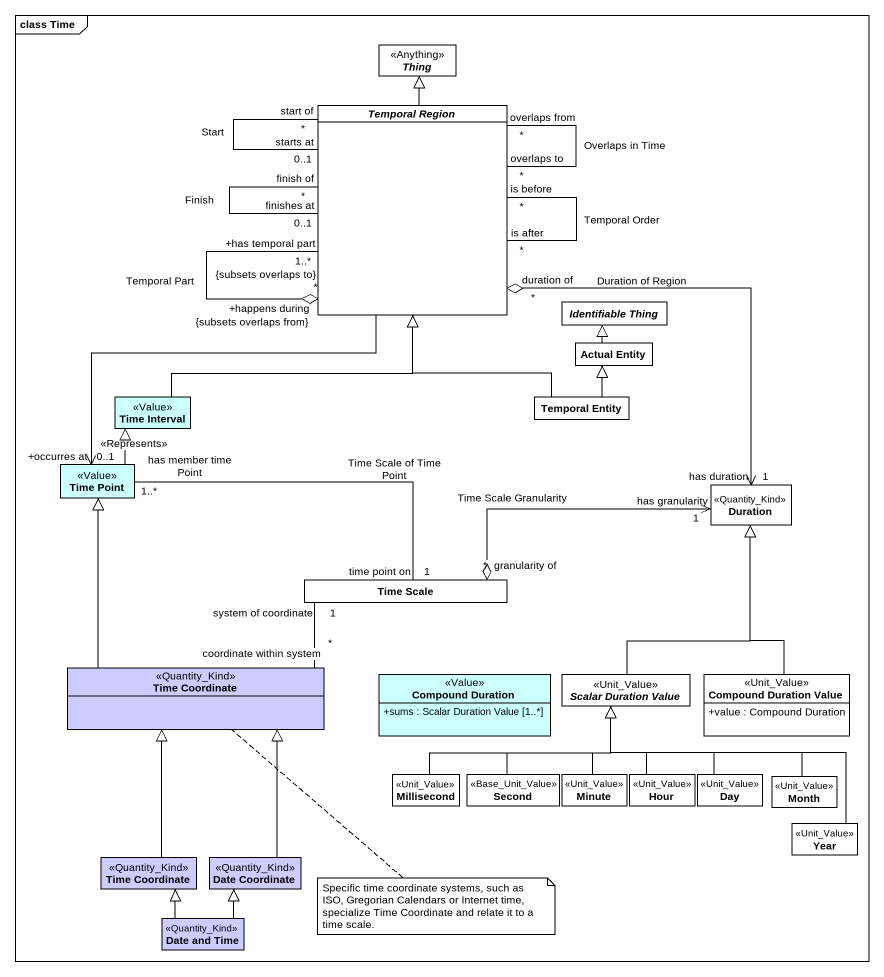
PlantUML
@startuml
mainframe class Time
hide circle
hide empty members
skinparam classAttributeIconSize 0
abstract class Thing <<Anything>>
abstract class "Temporal Region" as Temporal_Region
abstract class "Identifiable Thing" as Identifiable_Thing
class "Actual Entity" as Actual_Entity
class "Time Interval" as Time_Interval <<Value>> #CCFFFF
class "Temporal Entity" as Temporal_Entity
class "Time Point" as Time_Point <<Value>> #CCFFFF
class Duration <<Quantity_Kind>>
class "Time Scale" as Time_Scale
class "Time Coordinate" as Time_Coordinate <<Quantity_Kind>> #CCCCFF
class "Compound Duration" as Compound_Duration <<Value>> #CCFFFF {
  +sums : Scalar Duration Value [1..*]
}
abstract class "Scalar Duration Value" as Scalar_Duration_Value <<Unit_Value>>
class "Compound Duration Value" as Compound_Duration_Value <<Unit_Value>> {
  +value : Compound Duration
}
class Millisecond <<Unit_Value>>
class Second <<Base_Unit_Value>>
class Minute <<Unit_Value>>
class Hour <<Unit_Value>>
class Day <<Unit_Value>>
class Month <<Unit_Value>>
class Year <<Unit_Value>>
class "Time Coordinate" as Time_Coordinate_2 <<Quantity_Kind>> #CCCCFF
class "Date Coordinate" as Date_Coordinate <<Quantity_Kind>> #CCCCFF
class "Date and Time" as Date_and_Time <<Quantity_Kind>> #CCCCFF
Temporal_Region -up-|> Thing
Temporal_Region "overlaps to\n*" -- "overlaps from\n*" Temporal_Region : Overlaps in Time
Temporal_Region "finishes at\n0..1" -- "finish of\n*" Temporal_Region : Finish
Temporal_Region "starts at\n0..1" -- "start of\n*" Temporal_Region : Start
Temporal_Region "is before\n*" -- "is after\n*" Temporal_Region : Temporal Order
Temporal_Region "+has temporal part\n1..*\n{subsets overlaps to}" --o "+happens during\n*\n{subsets overlaps from}" Temporal_Region : Temporal Part
Temporal_Region --> "+occurres at\n0..1" Time_Point
Actual_Entity -up-|> Identifiable_Thing
Time_Interval -up-|> Temporal_Region
Temporal_Entity -up-|> Temporal_Region
Temporal_Entity -up-|> Actual_Entity
Time_Point -up-|> Time_Interval
Time_Point "has member time Point\n1..*" -right- "time point on\n1" Time_Scale : Time Scale of Time Point
Duration "has duration\n1" <-up-o "duration of\n*" Temporal_Region : Duration of Region
Time_Scale "granularity of\n*" o-right-> "has granularity\n1" Duration : Time Scale Granularity
Time_Coordinate -up-|> Time_Point : <<Represents>>
Time_Coordinate "coordinate within system\n*" -right- "system of coordinate\n1" Time_Scale
Scalar_Duration_Value -up-|> Duration
Compound_Duration_Value -up-|> Duration
Millisecond -right-|> Scalar_Duration_Value
Second -up-|> Scalar_Duration_Value
Minute -up-|> Scalar_Duration_Value
Hour -up-|> Scalar_Duration_Value
Day -up-|> Scalar_Duration_Value
Month -left-|> Scalar_Duration_Value
Year -up-|> Scalar_Duration_Value
Time_Coordinate_2 -up-|> Time_Coordinate
Date_Coordinate -up-|> Time_Coordinate
Date_and_Time -up-|> Time_Coordinate_2
Date_and_Time -up-|> Date_Coordinate
note bottom of Time_Coordinate : Specific time coordinate systems, such as ISO, Gregorian Calendars or Internet time, specialize Time Coordinate and relate it to a time scale.
@enduml
